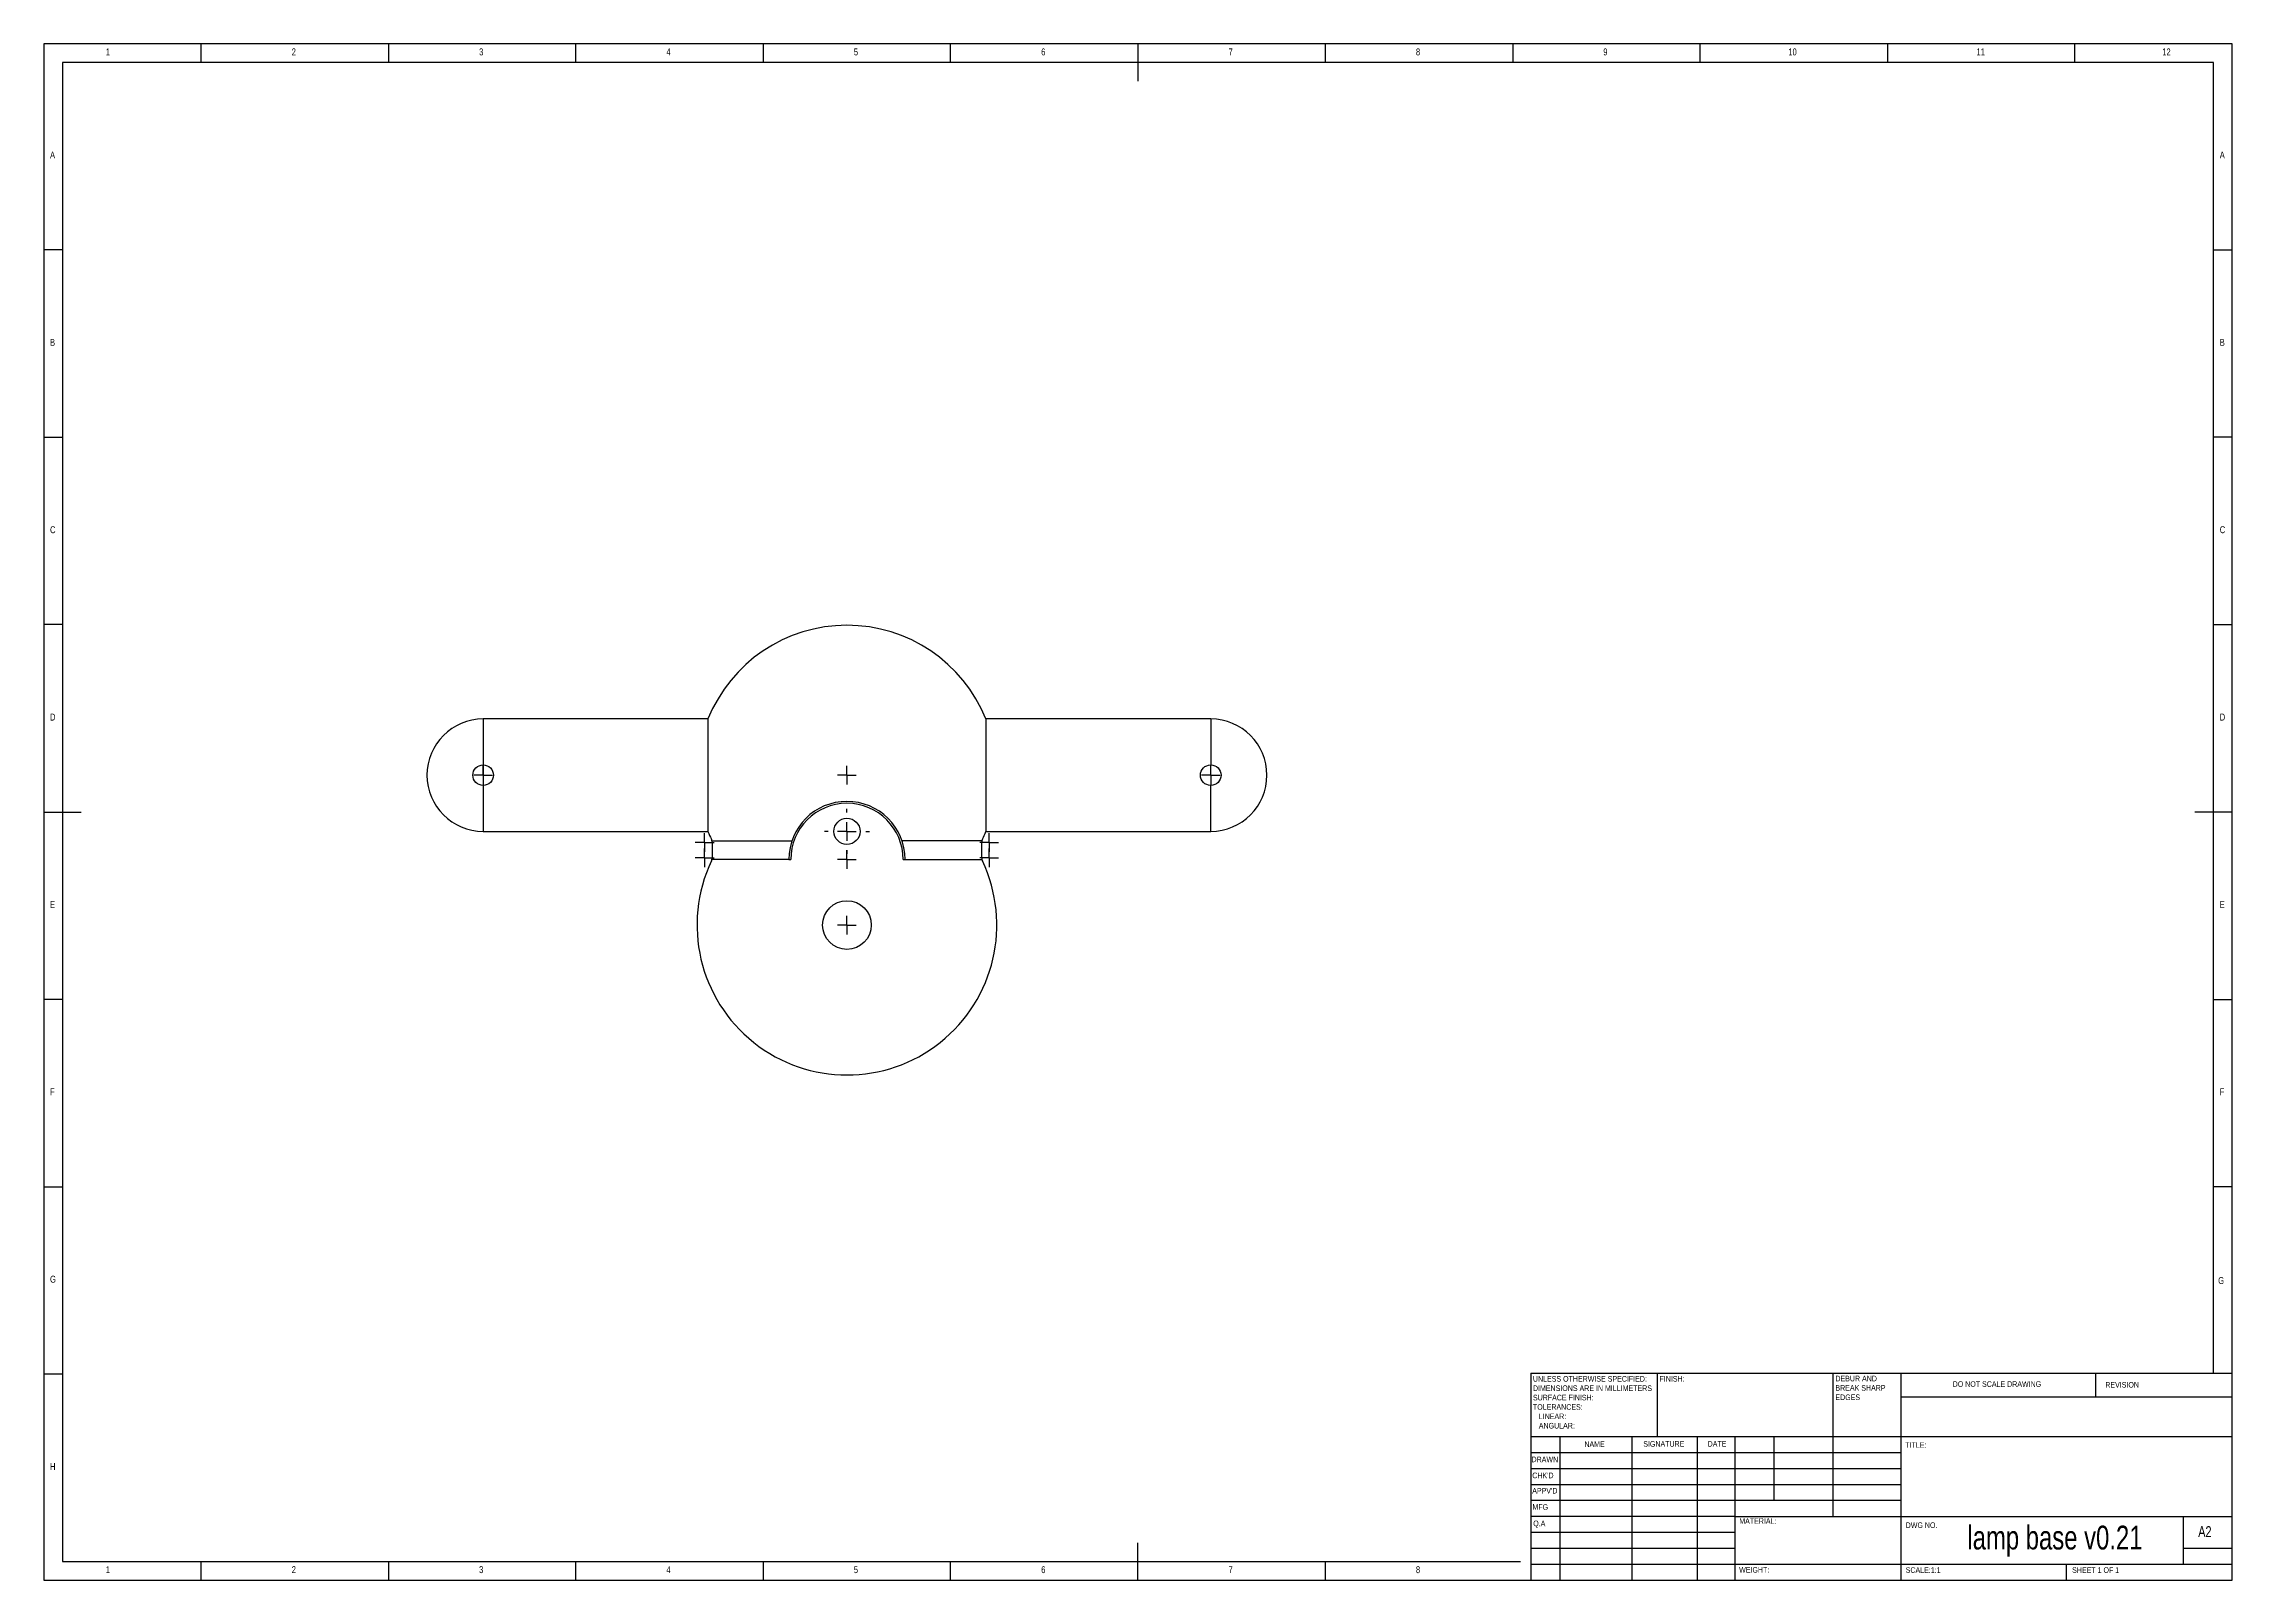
# Model space of a CAD drawing. Extents: x 5 to 589, y 5 to 415.
import ezdxf

# ---------------------------------------------------------------- set-up
doc = ezdxf.new("R2010")
doc.units = 0
doc.linetypes.add('CENTERX2', pattern=[20.32, 12.7, -2.54, 2.54, -2.54])
doc.layers.get('0').update_dxf_attribs({"linetype": 'CONTINUOUS'})
doc.styles.add('SLDTEXTSTYLE0', font='txt', dxfattribs={"width": 0.75})

# ---------------------------------------------------------------- blocks, each defined once
blk = doc.blocks.new('SW_CENTERMARK0')
at = {"color": 7, "linetype": 'CONTINUOUS'}
for q in [(219.33, 222.33), (216.83, 219.83), (219.33, 217.33), (221.83, 219.83)]:
    blk.add_line((219.33, 219.83), q, dxfattribs=at)
blk = doc.blocks.new('SW_CENTERMARK1')
at = {"color": 7, "linetype": 'CONTINUOUS'}
for q in [(178.86, 201.88), (181.36, 204.38), (181.36, 199.38), (183.86, 201.88)]:
    blk.add_line((181.36, 201.88), q, dxfattribs=at)
blk = doc.blocks.new('SW_CENTERMARK2')
at = {"color": 7, "linetype": 'CONTINUOUS'}
for q in [(181.36, 200.29), (178.86, 197.79), (181.36, 195.29), (183.86, 197.79)]:
    blk.add_line((181.36, 197.79), q, dxfattribs=at)
blk = doc.blocks.new('SW_CENTERMARK3')
at = {"color": 7, "linetype": 'CONTINUOUS'}
for q in [(219.33, 182.33), (216.83, 179.83), (219.33, 177.33), (221.83, 179.83)]:
    blk.add_line((219.33, 179.83), q, dxfattribs=at)
blk = doc.blocks.new('SW_CENTERMARK4')
at = {"color": 7, "linetype": 'CONTINUOUS'}
for q in [(257.3, 200.29), (254.8, 197.79), (257.3, 195.29), (259.8, 197.79)]:
    blk.add_line((257.3, 197.79), q, dxfattribs=at)
blk = doc.blocks.new('SW_CENTERMARK5')
at = {"color": 7, "linetype": 'CONTINUOUS'}
for q in [(254.8, 201.88), (257.3, 204.38), (257.3, 199.38), (259.8, 201.88)]:
    blk.add_line((257.3, 201.88), q, dxfattribs=at)
blk = doc.blocks.new('SW_CENTERMARK6')
at = {"color": 7, "linetype": 'CONTINUOUS'}
for q in [(316.41, 222.33), (313.91, 219.83), (316.41, 217.33), (318.91, 219.83)]:
    blk.add_line((316.41, 219.83), q, dxfattribs=at)
blk = doc.blocks.new('SW_CENTERMARK7')
at = {"color": 7, "linetype": 'CONTINUOUS'}
for q in [(122.25, 222.33), (119.75, 219.83), (122.25, 217.33), (124.75, 219.83)]:
    blk.add_line((122.25, 219.83), q, dxfattribs=at)
blk = doc.blocks.new('SW_CENTERMARK8')
at = {"color": 7, "linetype": 'CENTERX2'}
for p, q in [((219.33, 209.83), (219.33, 210.83)), ((214.33, 204.83), (213.33, 204.83)), ((224.33, 204.83), (225.33, 204.83)), ((219.33, 199.83), (219.33, 198.83))]:
    blk.add_line(p, q, dxfattribs=at)
at = {"color": 7, "linetype": 'CONTINUOUS'}
for q in [(216.83, 204.83), (219.33, 207.33), (219.33, 202.33), (221.83, 204.83)]:
    blk.add_line((219.33, 204.83), q, dxfattribs=at)
blk = doc.blocks.new('SW_CENTERMARK9')
at = {"color": 7, "linetype": 'CONTINUOUS'}
for q in [(219.33, 199.83), (216.83, 197.33), (219.33, 194.83), (221.83, 197.33)]:
    blk.add_line((219.33, 197.33), q, dxfattribs=at)

msp = doc.modelspace()

# ---------------------------------------------------------------- linework, layer by layer
at = {"color": 7, "linetype": 'CONTINUOUS'}
for p, q in [((589, 415), (5, 415)), ((5, 415), (5, 5)), ((47, 410), (47, 415)), ((97, 415), (97, 410)), ((147, 410), (147, 415)), ((197, 415), (197, 410)), ((247, 410), (247, 415)), ((297, 415), (297, 405)), ((347, 410), (347, 415)), ((397, 415), (397, 410)), ((447, 410), (447, 415)), ((497, 415), (497, 410)), ((547, 410), (547, 415)), ((589, 5), (589, 415)), ((584, 410), (10, 410)), ((10, 410), (10, 10)), ((584, 60.25), (584, 410)), ((10, 360), (5, 360)), ((584, 360), (589, 360)), ((5, 310), (10, 310)), ((589, 310), (584, 310)), ((10, 260), (5, 260)), ((584, 260), (589, 260)), ((122.25, 234.83), (122.25, 222.58)), ((182.25, 234.83), (122.25, 234.83)), ((182.25, 234.83), (182.25, 204.83)), ((256.41, 234.83), (256.41, 204.83)), ((316.41, 234.83), (256.41, 234.83)), ((316.41, 234.83), (316.41, 222.58)), ((122.25, 222.58), (122.25, 217.08)), ((122.25, 217.08), (122.25, 204.83)), ((316.41, 204.83), (316.41, 217.08)), ((5, 210), (15, 210)), ((122.25, 204.83), (182.25, 204.83)), ((256.41, 204.83), (316.41, 204.83)), ((589, 210), (579, 210)), ((183.36, 202.33), (204.63, 202.33)), ((183.36, 201.88), (183.36, 197.79)), ((255.3, 202.33), (233.93, 202.33)), ((255.3, 197.79), (255.3, 201.88)), ((203.83, 197.33), (183.31, 197.33)), ((203.83, 197.33), (204.33, 197.33)), ((234.33, 197.33), (234.83, 197.33)), ((234.83, 197.33), (255.3, 197.33)), ((10, 160), (5, 160)), ((584, 160), (589, 160)), ((5, 110), (10, 110)), ((589, 110), (584, 110)), ((10, 60), (5, 60)), ((401.8, 60.25), (589, 60.25)), ((401.8, 60.25), (401.8, 5)), ((435.6, 43.25), (435.6, 60.25)), ((482.4, 60.25), (482.4, 22)), ((500.6, 60.25), (500.6, 5)), ((552.6, 53.88), (552.6, 60.25)), ((589, 53.88), (500.6, 53.88)), ((589, 43.25), (401.8, 43.25)), ((409.6, 43.25), (409.6, 5)), ((428.79, 43.25), (428.79, 5)), ((446.2, 43.25), (446.2, 5)), ((456.4, 5), (456.4, 43.25)), ((466.8, 26.25), (466.8, 43.25)), ((500.6, 39), (401.8, 39)), ((500.6, 34.75), (401.8, 34.75)), ((500.6, 30.5), (401.8, 30.5)), ((500.6, 26.25), (401.8, 26.25)), ((456.4, 22), (401.8, 22)), ((456.4, 17.75), (401.8, 17.75)), ((456.4, 22), (589, 22)), ((576, 9.25), (576, 22)), ((297, 5), (297, 15)), ((456.4, 13.5), (401.8, 13.5)), ((589, 13.5), (576, 13.5)), ((10, 10), (399.05, 10)), ((47, 5), (47, 10)), ((97, 10), (97, 5)), ((147, 5), (147, 10)), ((197, 10), (197, 5)), ((247, 5), (247, 10)), ((347, 5), (347, 10)), ((401.8, 9.25), (589, 9.25)), ((544.8, 5), (544.8, 9.25)), ((5, 5), (589, 5))]:
    msp.add_line(p, q, dxfattribs=at)
for centre, radius in [((122.25, 219.83), 2.75), ((316.41, 219.83), 2.75), ((219.33, 204.83), 3.5), ((219.33, 179.83), 6.5)]:
    msp.add_circle(centre, radius, dxfattribs=at)
for centre, radius, start, end in [((219.33, 219.83), 40, 22.02431, 157.97569), ((122.25, 219.83), 15, 90, 270), ((316.41, 219.83), 15, 270, 90), ((219.33, 197.33), 15.5, 0, 180), ((219.33, 197.33), 15, 0, 180), ((219.33, 219.83), 40, 202.02431, 205.30872), ((219.33, 219.83), 40, 334.69128, 337.97569), ((181.36, 201.88), 2, 0, 25.30872), ((257.3, 201.88), 2, 154.69128, 180), ((219.33, 179.83), 40, 154.69128, 25.30872), ((181.36, 197.79), 2, 334.69128, 0), ((257.3, 197.79), 2, 180, 205.30872)]:
    msp.add_arc(centre, radius, start, end, dxfattribs=at)

# ---------------------------------------------------------------- block references
for name in ['SW_CENTERMARK7', 'SW_CENTERMARK0', 'SW_CENTERMARK6', 'SW_CENTERMARK8', 'SW_CENTERMARK1', 'SW_CENTERMARK2', 'SW_CENTERMARK9', 'SW_CENTERMARK5', 'SW_CENTERMARK4', 'SW_CENTERMARK3']:
    msp.add_blockref(name, (0, 0))

# ---------------------------------------------------------------- texts
at = {"color": 7, "style": 'SLDTEXTSTYLE0'}
for s, insert, char_height, attachment_point in [('1', (21.58, 413.75), 1.85, 1), ('2', (71.17, 413.75), 1.85, 1), ('3', (121.17, 413.75), 1.85, 1), ('4', (171.17, 413.75), 1.85, 1), ('5', (221.17, 413.75), 1.85, 1), ('6', (271.17, 413.75), 1.85, 1), ('7', (321.17, 413.75), 1.85, 1), ('8', (371.17, 413.75), 1.85, 1), ('9', (421.17, 413.75), 1.85, 1), ('10', (470.54, 413.75), 1.852, 1), ('11', (520.75, 413.75), 1.852, 1), ('12', (570.33, 413.75), 1.852, 1), ('A', (6.67, 386.25), 1.85, 1), ('A', (585.67, 386.25), 1.85, 1), ('B', (6.67, 336.25), 1.85, 1), ('B', (585.67, 336.25), 1.85, 1), ('C', (6.67, 286.25), 1.85, 1), ('C', (585.67, 286.25), 1.85, 1), ('D', (6.67, 236.25), 1.85, 1), ('D', (585.67, 236.25), 1.85, 1), ('E', (6.67, 186.25), 1.85, 1), ('E', (585.67, 186.25), 1.85, 1), ('F', (6.67, 136.25), 1.85, 1), ('F', (585.67, 136.25), 1.85, 1), ('G', (6.67, 86.25), 1.85, 1), ('G', (585.25, 85.91), 1.85, 1), ('UNLESS OTHERWISE SPECIFIED:\\PDIMENSIONS ARE IN MILLIMETERS\\PSURFACE FINISH:\\PTOLERANCES:\\P   LINEAR:\\P   ANGULAR:', (402.39, 59.49), 1.5, 1), ('FINISH:', (436.17, 59.49), 1.5, 1), ('DEBUR AND \\PBREAK SHARP \\PEDGES', (483.11, 59.57), 1.5, 1), ('DO NOT SCALE DRAWING', (514.41, 58.1), 1.5, 1), ('REVISION', (555.13, 57.9), 1.5, 1), ('NAME', (416.12, 42.07), 1.5, 1), ('SIGNATURE', (431.83, 42.13), 1.5, 1), ('DATE', (449.01, 42.14), 1.5, 1), ('TITLE:', (501.76, 41.84), 1.5, 1), ('H', (6.67, 36.25), 1.85, 1), ('DRAWN', (402.01, 38), 1.5, 1), ("APPV'D", (402.2, 29.63), 1.5, 1), ("CHK'D", (402.21, 33.72), 1.5, 1), ('MFG', (402.26, 25.3), 1.5, 1), ('Q.A', (402.47, 20.92), 1.5, 1), ('MATERIAL:', (457.45, 21.55), 1.5, 1), ('DWG NO.', (501.87, 20.44), 1.5, 1), ('lamp base v0.21', (541.69, 19.56), 6.35, 2), ('A2', (579.92, 19.43), 2.91, 1), ('1', (21.58, 8.75), 1.85, 1), ('2', (71.17, 8.75), 1.85, 1), ('3', (121.17, 8.75), 1.85, 1), ('4', (171.17, 8.75), 1.85, 1), ('5', (221.17, 8.75), 1.85, 1), ('6', (271.17, 8.75), 1.85, 1), ('7', (321.17, 8.75), 1.85, 1), ('8', (371.17, 8.75), 1.85, 1), ('WEIGHT: ', (457.42, 8.52), 1.499, 1), ('SCALE:1:1', (501.87, 8.47), 1.5, 1), ('SHEET 1 OF 1', (546.28, 8.47), 1.5, 1)]:
    msp.add_mtext(s, dxfattribs=dict(at, insert=insert, char_height=char_height, attachment_point=attachment_point))

doc.saveas('drawing.dxf')
